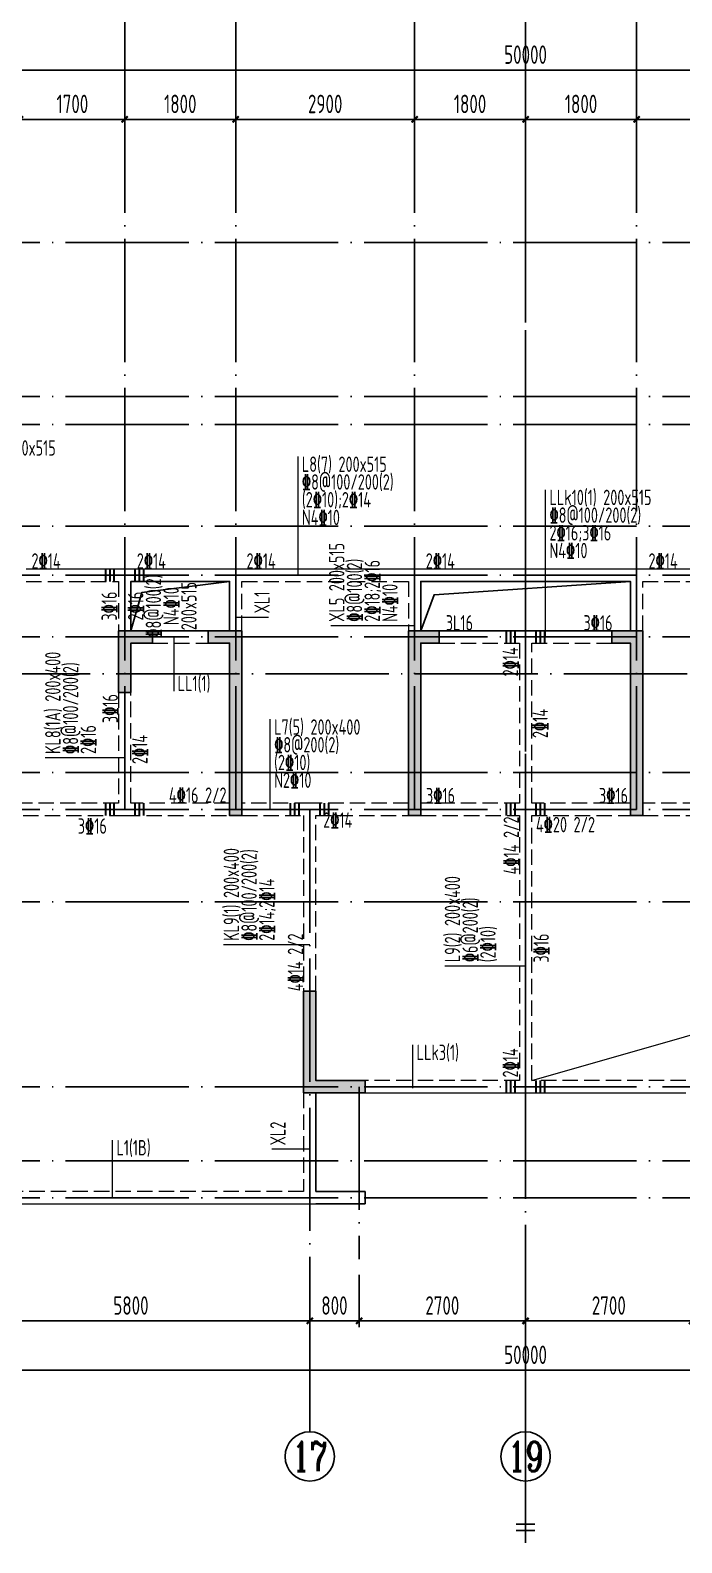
# Model space of a CAD drawing. Extents: x -1712635 to -854203, y -534641 to -21985.
# Drawn here: x -1114917 to -1104351, y -167270 to -142724 of the extents above; entities that cross this region are included whole.
import ezdxf
from ezdxf.enums import TextEntityAlignment as Align

# ---------------------------------------------------------------- set-up
doc = ezdxf.new("R2010")
doc.units = 0
doc.header["$LTSCALE"] = 1000
for name, pattern in [('CENTER', [8, 5, -1, 1, -1]), ('DASH', [0.35, 0.25, -0.1]), ('DOTE', [2.42, 2, -0.2, 0.02, -0.2])]:
    doc.linetypes.add(name, pattern=pattern)
doc.layers.get('0').update_dxf_attribs({"linetype": 'CONTINUOUS'})
doc.layers.get('Defpoints').update_dxf_attribs({"linetype": 'CONTINUOUS'})
for name, color, linetype in [('A-AXIS', 1, 'CONTINUOUS'), ('A-DOTE', 10, 'DOTE'), ('AXIS_NUM', 7, 'CONTINUOUS'), ('BEAM_CON', 4, 'CONTINUOUS'), ('S-D洞口', 4, 'CONTINUOUS'), ('S-L主梁线', 4, 'DASH'), ('S-L梁编号', 6, 'CONTINUOUS'), ('S-L梁配筋', 7, 'CONTINUOUS'), ('S-Q墙填充', 252, 'CONTINUOUS'), ('S-Q墙实线', 6, 'CONTINUOUS'), ('S-Y一般标注', 3, 'CONTINUOUS'), ('THIN', 7, 'CONTINUOUS')]:
    doc.layers.add(name, color=color, linetype=linetype)
doc.layers.add('梁附加箍筋', color=1, linetype='CONTINUOUS', lineweight=35)
doc.styles.add('TSSD_Axis', font='complex.shx', dxfattribs={"width": 0.7, "bigfont": 'hztxt.shx'})
doc.styles.add('TSSD_DIMENSION', font='Tssdeng.shx', dxfattribs={"width": 0.7, "bigfont": 'tssdchn.shx'})
doc.styles.add('TSSD_REIN', font='tssdeng.shx', dxfattribs={"width": 0.7, "height": 300, "bigfont": 'tssdchn.shx'})
doc.dimstyles.new('TSSD_100_100', dxfattribs={"dimtxt": 300, "dimasz": 100, "dimexe": 100, "dimexo": 250, "dimgap": 100, "dimtad": 1, "dimdec": 0, "dimzin": 0, "dimdsep": 46, "dimtxsty": 'TSSD_DIMENSION', "dimblk": 'ARCHTICK', "dimcen": 0, "dimdle": 100, "dimclrt": 7, "dimadec": 0, "dimazin": 0, "dimtfac": 1, "dimtdec": 0, "dimtix": 1, "dimtmove": 2, "dimatfit": 3, "dimldrblk": 'ARCHTICK', "dimfxl": 0, "dimtolj": 1, "dimtzin": 0, "dimarcsym": 0})

# ---------------------------------------------------------------- blocks, each defined once
blk = doc.blocks.new('_ArchTick')
at = {"color": 0, "const_width": 0.35}
blk.add_lwpolyline([(-0.5, -0.5), (0.5, 0.5)], dxfattribs=at)
blk = doc.blocks.new('*D50')
at = {"layer": 'Defpoints', "color": 0}
for p in [(23100, 22100), (21400, 21100), (23100, 21100)]:
    blk.add_point(p, dxfattribs=at)
at = {"layer": 'S-Y一般标注', "color": 0, "lineweight": -2}
for p, q in [((21300, 22100), (23200, 22100)), ((21400, 21350), (21400, 22200)), ((23100, 21350), (23100, 22200))]:
    blk.add_line(p, q, dxfattribs=at)
at = {"layer": 'S-Y一般标注', "color": 0, "lineweight": -2, "xscale": 100, "yscale": 100, "zscale": 100, "rotation": 180}
blk.add_blockref('_ArchTick', (21400, 22100), dxfattribs=at)
at = {"layer": 'S-Y一般标注', "color": 0, "lineweight": -2, "xscale": 100, "yscale": 100, "zscale": 100}
blk.add_blockref('_ArchTick', (23100, 22100), dxfattribs=at)
at = {"layer": 'S-Y一般标注', "color": 7, "insert": (22250, 22350), "char_height": 300, "attachment_point": 5, "style": 'TSSD_DIMENSION'}
blk.add_mtext('\\A1;1700', dxfattribs=at)
blk = doc.blocks.new('*D51')
at = {"layer": 'Defpoints', "color": 0}
for p in [(24900, 22100), (23100, 21100), (24900, 21100)]:
    blk.add_point(p, dxfattribs=at)
at = {"layer": 'S-Y一般标注', "color": 0, "lineweight": -2}
for p, q in [((23000, 22100), (25000, 22100)), ((23100, 21350), (23100, 22200)), ((24900, 21350), (24900, 22200))]:
    blk.add_line(p, q, dxfattribs=at)
at = {"layer": 'S-Y一般标注', "color": 0, "lineweight": -2, "xscale": 100, "yscale": 100, "zscale": 100, "rotation": 180}
blk.add_blockref('_ArchTick', (23100, 22100), dxfattribs=at)
at = {"layer": 'S-Y一般标注', "color": 0, "lineweight": -2, "xscale": 100, "yscale": 100, "zscale": 100}
blk.add_blockref('_ArchTick', (24900, 22100), dxfattribs=at)
at = {"layer": 'S-Y一般标注', "color": 7, "insert": (24000, 22350), "char_height": 300, "attachment_point": 5, "style": 'TSSD_DIMENSION'}
blk.add_mtext('\\A1;1800', dxfattribs=at)
blk = doc.blocks.new('*D52')
at = {"layer": 'Defpoints', "color": 0}
for p in [(27800, 22100), (24900, 21100), (27800, 21100)]:
    blk.add_point(p, dxfattribs=at)
at = {"layer": 'S-Y一般标注', "color": 0, "lineweight": -2}
for p, q in [((24800, 22100), (27900, 22100)), ((24900, 21350), (24900, 22200)), ((27800, 21350), (27800, 22200))]:
    blk.add_line(p, q, dxfattribs=at)
at = {"layer": 'S-Y一般标注', "color": 0, "lineweight": -2, "xscale": 100, "yscale": 100, "zscale": 100, "rotation": 180}
blk.add_blockref('_ArchTick', (24900, 22100), dxfattribs=at)
at = {"layer": 'S-Y一般标注', "color": 0, "lineweight": -2, "xscale": 100, "yscale": 100, "zscale": 100}
blk.add_blockref('_ArchTick', (27800, 22100), dxfattribs=at)
at = {"layer": 'S-Y一般标注', "color": 7, "insert": (26350, 22350), "char_height": 300, "attachment_point": 5, "style": 'TSSD_DIMENSION'}
blk.add_mtext('\\A1;2900', dxfattribs=at)
blk = doc.blocks.new('*D53')
at = {"layer": 'Defpoints', "color": 0}
for p in [(29600, 22100), (27800, 21100), (29600, 21100)]:
    blk.add_point(p, dxfattribs=at)
at = {"layer": 'S-Y一般标注', "color": 0, "lineweight": -2}
for p, q in [((27700, 22100), (29700, 22100)), ((27800, 21350), (27800, 22200)), ((29600, 21350), (29600, 22200))]:
    blk.add_line(p, q, dxfattribs=at)
at = {"layer": 'S-Y一般标注', "color": 0, "lineweight": -2, "xscale": 100, "yscale": 100, "zscale": 100, "rotation": 180}
blk.add_blockref('_ArchTick', (27800, 22100), dxfattribs=at)
at = {"layer": 'S-Y一般标注', "color": 0, "lineweight": -2, "xscale": 100, "yscale": 100, "zscale": 100}
blk.add_blockref('_ArchTick', (29600, 22100), dxfattribs=at)
at = {"layer": 'S-Y一般标注', "color": 7, "insert": (28700, 22350), "char_height": 300, "attachment_point": 5, "style": 'TSSD_DIMENSION'}
blk.add_mtext('\\A1;1800', dxfattribs=at)
blk = doc.blocks.new('*D54')
at = {"layer": 'Defpoints', "color": 0}
for p in [(31400, 22100), (29600, 21100), (31400, 21100)]:
    blk.add_point(p, dxfattribs=at)
at = {"layer": 'S-Y一般标注', "color": 0, "lineweight": -2}
for p, q in [((29500, 22100), (31500, 22100)), ((29600, 21350), (29600, 22200)), ((31400, 21350), (31400, 22200))]:
    blk.add_line(p, q, dxfattribs=at)
at = {"layer": 'S-Y一般标注', "color": 0, "lineweight": -2, "xscale": 100, "yscale": 100, "zscale": 100, "rotation": 180}
blk.add_blockref('_ArchTick', (29600, 22100), dxfattribs=at)
at = {"layer": 'S-Y一般标注', "color": 0, "lineweight": -2, "xscale": 100, "yscale": 100, "zscale": 100}
blk.add_blockref('_ArchTick', (31400, 22100), dxfattribs=at)
at = {"layer": 'S-Y一般标注', "color": 7, "insert": (30500, 22350), "char_height": 300, "attachment_point": 5, "style": 'TSSD_DIMENSION'}
blk.add_mtext('\\A1;1800', dxfattribs=at)
blk = doc.blocks.new('*D55')
at = {"layer": 'Defpoints', "color": 0}
for p in [(34300, 22100), (31400, 21100), (34300, 21100)]:
    blk.add_point(p, dxfattribs=at)
at = {"layer": 'S-Y一般标注', "color": 0, "lineweight": -2}
for p, q in [((31300, 22100), (34400, 22100)), ((31400, 21350), (31400, 22200)), ((34300, 21350), (34300, 22200))]:
    blk.add_line(p, q, dxfattribs=at)
at = {"layer": 'S-Y一般标注', "color": 0, "lineweight": -2, "xscale": 100, "yscale": 100, "zscale": 100, "rotation": 180}
blk.add_blockref('_ArchTick', (31400, 22100), dxfattribs=at)
at = {"layer": 'S-Y一般标注', "color": 0, "lineweight": -2, "xscale": 100, "yscale": 100, "zscale": 100}
blk.add_blockref('_ArchTick', (34300, 22100), dxfattribs=at)
at = {"layer": 'S-Y一般标注', "color": 7, "insert": (32850, 22350), "char_height": 300, "attachment_point": 5, "style": 'TSSD_DIMENSION'}
blk.add_mtext('\\A1;2900', dxfattribs=at)
blk = doc.blocks.new('*D65')
at = {"layer": 'Defpoints', "color": 0}
for p in [(54600, 22900), (4600, 21100), (54600, 21100)]:
    blk.add_point(p, dxfattribs=at)
at = {"layer": 'S-Y一般标注', "color": 0, "lineweight": -2}
for p, q in [((4500, 22900), (54700, 22900)), ((4600, 21350), (4600, 23000)), ((54600, 21350), (54600, 23000))]:
    blk.add_line(p, q, dxfattribs=at)
at = {"layer": 'S-Y一般标注', "color": 0, "lineweight": -2, "xscale": 100, "yscale": 100, "zscale": 100, "rotation": 180}
blk.add_blockref('_ArchTick', (4600, 22900), dxfattribs=at)
at = {"layer": 'S-Y一般标注', "color": 0, "lineweight": -2, "xscale": 100, "yscale": 100, "zscale": 100}
blk.add_blockref('_ArchTick', (54600, 22900), dxfattribs=at)
at = {"layer": 'S-Y一般标注', "color": 7, "insert": (29600, 23150), "char_height": 300, "attachment_point": 5, "style": 'TSSD_DIMENSION'}
blk.add_mtext('\\A1;50000', dxfattribs=at)
blk = doc.blocks.new('*D85')
at = {"layer": 'Defpoints', "color": 0}
for p in [(20300, 3600), (26100, 3600), (26100, 2600)]:
    blk.add_point(p, dxfattribs=at)
at = {"layer": 'S-Y一般标注', "color": 0, "lineweight": -2}
for p, q in [((20300, 3350), (20300, 2500)), ((26100, 3350), (26100, 2500)), ((20200, 2600), (26200, 2600))]:
    blk.add_line(p, q, dxfattribs=at)
at = {"layer": 'S-Y一般标注', "color": 0, "lineweight": -2, "xscale": 100, "yscale": 100, "zscale": 100, "rotation": 180}
blk.add_blockref('_ArchTick', (20300, 2600), dxfattribs=at)
at = {"layer": 'S-Y一般标注', "color": 0, "lineweight": -2, "xscale": 100, "yscale": 100, "zscale": 100}
blk.add_blockref('_ArchTick', (26100, 2600), dxfattribs=at)
at = {"layer": 'S-Y一般标注', "color": 7, "insert": (23200, 2850), "char_height": 300, "attachment_point": 5, "style": 'TSSD_DIMENSION'}
blk.add_mtext('\\A1;5800', dxfattribs=at)
blk = doc.blocks.new('ts_axno')
at = {"color": 0, "linetype": 'ByBlock', "lineweight": -2}
blk.add_circle((0, 0), 0.5, dxfattribs=at)
at = {"color": 0, "linetype": 'ByBlock', "lineweight": -2, "style": 'TSSD_Axis', "width": 0.7}
blk.add_attdef('A', text='', height=0.6, dxfattribs=at).set_placement((0, 0), align=Align.MIDDLE_CENTER)
blk = doc.blocks.new('*D86')
at = {"layer": 'Defpoints', "color": 0}
for p in [(26100, 3600), (26900, 3600), (26900, 2600)]:
    blk.add_point(p, dxfattribs=at)
at = {"layer": 'S-Y一般标注', "color": 0, "lineweight": -2}
for p, q in [((26100, 3350), (26100, 2500)), ((26900, 3350), (26900, 2500)), ((26000, 2600), (27000, 2600))]:
    blk.add_line(p, q, dxfattribs=at)
at = {"layer": 'S-Y一般标注', "color": 0, "lineweight": -2, "xscale": 100, "yscale": 100, "zscale": 100, "rotation": 180}
blk.add_blockref('_ArchTick', (26100, 2600), dxfattribs=at)
at = {"layer": 'S-Y一般标注', "color": 0, "lineweight": -2, "xscale": 100, "yscale": 100, "zscale": 100}
blk.add_blockref('_ArchTick', (26900, 2600), dxfattribs=at)
at = {"layer": 'S-Y一般标注', "color": 7, "insert": (26500, 2850), "char_height": 300, "attachment_point": 5, "style": 'TSSD_DIMENSION'}
blk.add_mtext('\\A1;800', dxfattribs=at)
blk = doc.blocks.new('*D87')
at = {"layer": 'Defpoints', "color": 0}
for p in [(26900, 3600), (29600, 3600), (29600, 2600)]:
    blk.add_point(p, dxfattribs=at)
at = {"layer": 'S-Y一般标注', "color": 0, "lineweight": -2}
for p, q in [((26900, 3350), (26900, 2500)), ((29600, 3350), (29600, 2500)), ((26800, 2600), (29700, 2600))]:
    blk.add_line(p, q, dxfattribs=at)
at = {"layer": 'S-Y一般标注', "color": 0, "lineweight": -2, "xscale": 100, "yscale": 100, "zscale": 100, "rotation": 180}
blk.add_blockref('_ArchTick', (26900, 2600), dxfattribs=at)
at = {"layer": 'S-Y一般标注', "color": 0, "lineweight": -2, "xscale": 100, "yscale": 100, "zscale": 100}
blk.add_blockref('_ArchTick', (29600, 2600), dxfattribs=at)
at = {"layer": 'S-Y一般标注', "color": 7, "insert": (28250, 2850), "char_height": 300, "attachment_point": 5, "style": 'TSSD_DIMENSION'}
blk.add_mtext('\\A1;2700', dxfattribs=at)
blk = doc.blocks.new('*D94')
at = {"layer": 'Defpoints', "color": 0}
for p in [(4600, 3600), (54600, 3600), (54600, 1800)]:
    blk.add_point(p, dxfattribs=at)
at = {"layer": 'S-Y一般标注', "color": 0, "lineweight": -2}
for p, q in [((4600, 3350), (4600, 1700)), ((54600, 3350), (54600, 1700)), ((4500, 1800), (54700, 1800))]:
    blk.add_line(p, q, dxfattribs=at)
at = {"layer": 'S-Y一般标注', "color": 0, "lineweight": -2, "xscale": 100, "yscale": 100, "zscale": 100, "rotation": 180}
blk.add_blockref('_ArchTick', (4600, 1800), dxfattribs=at)
at = {"layer": 'S-Y一般标注', "color": 0, "lineweight": -2, "xscale": 100, "yscale": 100, "zscale": 100}
blk.add_blockref('_ArchTick', (54600, 1800), dxfattribs=at)
at = {"layer": 'S-Y一般标注', "color": 7, "insert": (29600, 2050), "char_height": 300, "attachment_point": 5, "style": 'TSSD_DIMENSION'}
blk.add_mtext('\\A1;50000', dxfattribs=at)
blk = doc.blocks.new('*D97')
at = {"layer": 'Defpoints', "color": 0}
for p in [(29600, 3600), (32300, 3600), (32300, 2600)]:
    blk.add_point(p, dxfattribs=at)
at = {"layer": 'S-Y一般标注', "color": 0, "lineweight": -2}
for p, q in [((29600, 3350), (29600, 2500)), ((32300, 3350), (32300, 2500)), ((29500, 2600), (32400, 2600))]:
    blk.add_line(p, q, dxfattribs=at)
at = {"layer": 'S-Y一般标注', "color": 0, "lineweight": -2, "xscale": 100, "yscale": 100, "zscale": 100, "rotation": 180}
blk.add_blockref('_ArchTick', (29600, 2600), dxfattribs=at)
at = {"layer": 'S-Y一般标注', "color": 0, "lineweight": -2, "xscale": 100, "yscale": 100, "zscale": 100}
blk.add_blockref('_ArchTick', (32300, 2600), dxfattribs=at)
at = {"layer": 'S-Y一般标注', "color": 7, "insert": (30950, 2850), "char_height": 300, "attachment_point": 5, "style": 'TSSD_DIMENSION'}
blk.add_mtext('\\A1;2700', dxfattribs=at)
blk = doc.blocks.new('20210807.15313138')
at = {"layer": 'S-Q墙填充'}
h = blk.add_hatch(color=252, dxfattribs=at)
h.dxf.hatch_style = 1
h.paths.add_polyline_path([(79416, 66140), (79416, 65140), (79616, 65140), (79616, 65940), (79966, 65940), (79966, 66140)])
h = blk.add_hatch(color=252, dxfattribs=at)
h.dxf.hatch_style = 1
h.paths.add_polyline_path([(81416, 66140), (80866, 66140), (80866, 65940), (81216, 65940), (81216, 63140), (81416, 63140)])
h = blk.add_hatch(color=252, dxfattribs=at)
h.dxf.hatch_style = 1
h.paths.add_polyline_path([(84116, 66140), (84116, 63140), (84316, 63140), (84316, 65940), (84616, 65940), (84616, 66140)])
h = blk.add_hatch(color=252, dxfattribs=at)
h.dxf.hatch_style = 1
h.paths.add_polyline_path([(87916, 66140), (87416, 66140), (87416, 65940), (87716, 65940), (87716, 63140), (87916, 63140)])
h = blk.add_hatch(color=252, dxfattribs=at)
h.dxf.hatch_style = 1
h.paths.add_polyline_path([(82416, 58640), (83316, 58640), (83416, 58640), (83416, 58840), (83316, 58840), (82616, 58840), (82616, 60290), (82416, 60290)])
at = {"layer": 'BEAM_CON'}
for p, q in [((82616, 57040), (82616, 58640)), ((82616, 57040), (83416, 57040)), ((83416, 57040), (83416, 56840)), ((82616, 56840), (83416, 56840))]:
    blk.add_line(p, q, dxfattribs=at)
at = {"layer": 'S-D洞口', "color": 5}
for points in [[(79616, 66140), (81216, 66140), (81216, 66940), (79616, 66940), (79616, 66140), (79793, 66762), (81216, 66940)], [(84316, 66140), (87716, 66140), (87716, 66940), (84316, 66940), (84316, 66140), (84532, 66724), (87716, 66940)]]:
    blk.add_lwpolyline(points, dxfattribs=at)
at = {"layer": 'S-L主梁线', "linetype": 'ByBlock', "lineweight": 18}
for p, q in [((79516, 67140), (77916, 67140)), ((81316, 67140), (79516, 67140)), ((84216, 67140), (81316, 67140)), ((87816, 67140), (84216, 67140)), ((90716, 67140), (87816, 67140)), ((79616, 66940), (81216, 66940)), ((79616, 66140), (79616, 66940)), ((81216, 66940), (81216, 66140)), ((84316, 66940), (87716, 66940)), ((84316, 66140), (84316, 66940)), ((87716, 66940), (87716, 66140)), ((80866, 66140), (79966, 66140)), ((86016, 66140), (84616, 66140)), ((87416, 66140), (86016, 66140)), ((83416, 58640), (86016, 58640)), ((86016, 58640), (88616, 58640)), ((76616, 56840), (82616, 56840))]:
    blk.add_line(p, q, dxfattribs=at)
at = {"layer": 'S-L主梁线', "linetype": 'DASH', "lineweight": 18}
for p, q in [((77916, 66940), (79416, 66940)), ((79416, 66940), (79416, 66140)), ((81416, 66940), (84116, 66940)), ((81416, 66140), (81416, 66940)), ((84116, 66940), (84116, 66140)), ((87916, 66940), (90616, 66940)), ((87916, 66140), (87916, 66940)), ((79966, 65940), (80866, 65940)), ((84616, 65940), (85916, 65940)), ((85916, 65940), (85916, 63340)), ((86116, 65940), (87416, 65940)), ((86116, 63340), (86116, 65940)), ((79416, 65140), (79416, 63340)), ((79616, 63340), (79616, 65140)), ((79416, 63340), (76816, 63340)), ((81216, 63340), (79616, 63340)), ((82516, 63340), (81416, 63340)), ((84116, 63340), (82516, 63340)), ((85916, 63340), (84316, 63340)), ((87716, 63340), (86116, 63340)), ((89516, 63340), (87916, 63340)), ((76816, 63140), (79516, 63140)), ((79516, 63140), (81216, 63140)), ((81416, 63140), (82416, 63140)), ((82416, 63140), (82416, 60290)), ((82616, 63140), (84116, 63140)), ((82616, 60290), (82616, 63140)), ((84316, 63140), (85916, 63140)), ((85916, 63140), (85916, 58840)), ((86116, 58840), (86116, 63140)), ((86116, 63140), (87716, 63140)), ((87916, 63140), (89416, 63140)), ((85916, 58840), (83416, 58840)), ((88616, 58840), (86116, 58840)), ((82416, 58640), (82416, 57040)), ((82416, 57040), (76816, 57040))]:
    blk.add_line(p, q, dxfattribs=at)
at = {"layer": 'S-Q墙实线'}
for points in [[(79416, 66140), (79416, 65140), (79616, 65140), (79616, 65940), (79966, 65940), (79966, 66140)], [(81416, 66140), (80866, 66140), (80866, 65940), (81216, 65940), (81216, 63140), (81416, 63140)], [(84116, 66140), (84116, 63140), (84316, 63140), (84316, 65940), (84616, 65940), (84616, 66140)], [(87916, 66140), (87416, 66140), (87416, 65940), (87716, 65940), (87716, 63140), (87916, 63140)], [(82416, 58640), (83316, 58640), (83416, 58640), (83416, 58840), (83316, 58840), (82616, 58840), (82616, 60290), (82416, 60290)]]:
    blk.add_lwpolyline(points, close=True, dxfattribs=at)
blk = doc.blocks.new('20210726.16350016')
at = {"layer": 'A-AXIS'}
for p, q in [((23100, 21100), (23100, 23900)), ((24900, 21100), (24900, 23900)), ((27800, 21100), (27800, 23900)), ((29600, 21100), (29600, 23900)), ((31400, 21100), (31400, 23900)), ((26100, 3600), (26100, 800)), ((29600, 3600), (29600, 800))]:
    blk.add_line(p, q, dxfattribs=at)
at = {"layer": 'A-DOTE'}
for p, q in [((23100, 10900), (23100, 21100)), ((24900, 10900), (24900, 21100)), ((27800, 10900), (27800, 21100)), ((29600, 21100), (29600, 3600)), ((31400, 10900), (31400, 21100)), ((55600, 20100), (3600, 20100)), ((55600, 17600), (3600, 17600)), ((55600, 17150), (3600, 17150)), ((55600, 15500), (3600, 15500)), ((55600, 14700), (3600, 14700)), ((55600, 13700), (3600, 13700)), ((3600, 13100.3), (55600, 13100.3)), ((55600, 11500), (3600, 11500)), ((55600, 10900), (3600, 10900)), ((26100, 10900), (26100, 3600)), ((55600, 9400), (3600, 9400)), ((55600, 6400), (3600, 6400)), ((26900, 6400), (26900, 3600)), ((55600, 5200), (3600, 5200)), ((55600, 4600), (3600, 4600))]:
    blk.add_line(p, q, dxfattribs=at)
at = {"layer": 'A-AXIS'}
ref = blk.add_blockref('ts_axno', (26100, 400), dxfattribs=dict(at, xscale=-800, yscale=800, zscale=800, rotation=180))
ref.add_attrib('10', '17', dxfattribs={"layer": 'AXIS_NUM', "height": 480, "style": 'TSSD_Axis', "width": 0.7}).set_placement((26100, 400), align=Align.MIDDLE_CENTER)
ref = blk.add_blockref('ts_axno', (29600, 400), dxfattribs=dict(at, xscale=-800, yscale=800, zscale=800, rotation=180))
ref.add_attrib('13', '19', dxfattribs={"layer": 'AXIS_NUM', "height": 480, "style": 'TSSD_Axis', "width": 0.7}).set_placement((29600, 400), align=Align.MIDDLE_CENTER)
at = {"layer": 'S-Y一般标注'}
for base, p1, p2, picture, middle in [((54600, 22900), (4600, 21100), (54600, 21100), '*D65', (29600, 23150)), ((23100, 22100), (21400, 21100), (23100, 21100), '*D50', (22250, 22350)), ((24900, 22100), (23100, 21100), (24900, 21100), '*D51', (24000, 22350)), ((27800, 22100), (24900, 21100), (27800, 21100), '*D52', (26350, 22350)), ((29600, 22100), (27800, 21100), (29600, 21100), '*D53', (28700, 22350)), ((31400, 22100), (29600, 21100), (31400, 21100), '*D54', (30500, 22350)), ((34300, 22100), (31400, 21100), (34300, 21100), '*D55', (32850, 22350)), ((54600, 1800), (4600, 3600), (54600, 3600), '*D94', (29600, 2050)), ((26100, 2600), (20300, 3600), (26100, 3600), '*D85', (23200, 2850)), ((26900, 2600), (26100, 3600), (26900, 3600), '*D86', (26500, 2850)), ((29600, 2600), (26900, 3600), (29600, 3600), '*D87', (28250, 2850)), ((32300, 2600), (29600, 3600), (32300, 3600), '*D97', (30950, 2850))]:
    dim = blk.add_linear_dim(base=base, p1=p1, p2=p2, dimstyle='TSSD_100_100', dxfattribs=at)
    dim.commit()
    dim.dimension.update_dxf_attribs({"geometry": picture, "text_midpoint": middle})

msp = doc.modelspace()

# ---------------------------------------------------------------- linework, layer by layer
at = {"layer": 'S-L梁编号', "lineweight": 18}
for p, q in [((-1110573.98, -151569.53), (-1110573.98, -149641.83)), ((-1106558.78, -152569.53), (-1106558.78, -150179.97)), ((-1111583.48, -152249.43), (-1111052.71, -152249.43)), ((-1108683.49, -152387.65), (-1110042.51, -152387.65)), ((-1112588.67, -152569.53), (-1112588.67, -153449.51)), ((-1111024.25, -155369.53), (-1111024.25, -153906.55)), ((-1113383.48, -154531.64), (-1114675.63, -154531.64)), ((-1110383.49, -157564.36), (-1111780.46, -157564.36)), ((-1106883.49, -157911.62), (-1108194.38, -157911.62)), ((-1108713.18, -159894.45), (-1108713.18, -159186.91)), ((-1113581.44, -161669.36), (-1113581.44, -160733.89)), ((-1110383.49, -160883.24), (-1110996.67, -160883.24))]:
    msp.add_line(p, q, dxfattribs=at)
msp.add_lwpolyline([(-1106783.49, -159769.53), (-1081983.47, -152669.53)], dxfattribs=at)
at = {"layer": 'THIN', "linetype": 'CENTER'}
msp.add_line((-1106883.47, -140466.74), (-1106883.47, -167269.67), dxfattribs=at)
at = {"layer": 'THIN'}
for p, q in [((-1106733.47, -166969.67), (-1107033.47, -166969.67)), ((-1106733.47, -167069.67), (-1107033.47, -167069.67))]:
    msp.add_line(p, q, dxfattribs=at)
at = {"layer": '梁附加箍筋', "lineweight": 35}
for p, q in [((-1113693.48, -151669.53), (-1113693.48, -151469.53)), ((-1113623.48, -151669.53), (-1113623.48, -151469.53)), ((-1113553.48, -151669.53), (-1113553.48, -151469.53)), ((-1113213.48, -151669.53), (-1113213.48, -151469.53)), ((-1113143.48, -151669.53), (-1113143.48, -151469.53)), ((-1113073.48, -151669.53), (-1113073.48, -151469.53)), ((-1107193.48, -152669.53), (-1107193.48, -152469.53)), ((-1107123.48, -152669.53), (-1107123.48, -152469.53)), ((-1107053.48, -152669.53), (-1107053.48, -152469.53)), ((-1106713.48, -152669.53), (-1106713.48, -152469.53)), ((-1106643.48, -152669.53), (-1106643.48, -152469.53)), ((-1106573.48, -152669.53), (-1106573.48, -152469.53)), ((-1113693.48, -155469.53), (-1113693.48, -155269.53)), ((-1113623.48, -155469.53), (-1113623.48, -155269.53)), ((-1113553.48, -155469.53), (-1113553.48, -155269.53)), ((-1113213.48, -155469.53), (-1113213.48, -155269.53)), ((-1113143.48, -155469.53), (-1113143.48, -155269.53)), ((-1113073.48, -155469.53), (-1113073.48, -155269.53)), ((-1110693.49, -155469.53), (-1110693.49, -155269.53)), ((-1110623.49, -155469.53), (-1110623.49, -155269.53)), ((-1110553.49, -155469.53), (-1110553.49, -155269.53)), ((-1110213.49, -155469.53), (-1110213.49, -155269.53)), ((-1110143.49, -155469.53), (-1110143.49, -155269.53)), ((-1110073.49, -155469.53), (-1110073.49, -155269.53)), ((-1107193.49, -155469.53), (-1107193.49, -155269.53)), ((-1107123.49, -155469.53), (-1107123.49, -155269.53)), ((-1107053.49, -155469.53), (-1107053.49, -155269.53)), ((-1106713.49, -155469.53), (-1106713.49, -155269.53)), ((-1106643.49, -155469.53), (-1106643.49, -155269.53)), ((-1106573.49, -155469.53), (-1106573.49, -155269.53)), ((-1107193.49, -159969.53), (-1107193.49, -159769.53)), ((-1107123.49, -159969.53), (-1107123.49, -159769.53)), ((-1107053.49, -159969.53), (-1107053.49, -159769.53)), ((-1106713.49, -159969.53), (-1106713.49, -159769.53)), ((-1106643.49, -159969.53), (-1106643.49, -159769.53)), ((-1106573.49, -159969.53), (-1106573.49, -159769.53))]:
    msp.add_line(p, q, dxfattribs=at)

# ---------------------------------------------------------------- block references
at = {"layer": 'A-DOTE'}
msp.add_blockref('20210726.16350016', (-1136483.47, -166269.57), dxfattribs=at)
at = {"layer": 'S-Q墙填充'}
msp.add_blockref('20210807.15313138', (-1192899.12, -218609.07), dxfattribs=at)

# ---------------------------------------------------------------- texts
at = {"layer": 'S-L梁编号', "color": 6, "style": 'TSSD_REIN', "width": 0.7}
for s, p in [('LL3(1) 200x515', (-1115958.62, -149627.75)), ('L8(7) 200x515', (-1110511.48, -149891.83)), ('LLk10(1) 200x515', (-1106496.28, -150429.97)), ('LL1(1)', (-1112526.17, -153449.51)), ('L7(5) 200x400', (-1110961.75, -154156.55)), ('LLk3(1)', (-1108650.68, -159436.91)), ('L1(1B)', (-1113518.94, -160983.89))]:
    msp.add_text(s, height=250, dxfattribs=at).set_placement(p)
for s, p in [('XL5 200x515', (-1109821.35, -152325.15)), ('XL1', (-1111033.48, -152186.93)), ('KL8(1A) 200x400', (-1114425.63, -154469.14)), ('KL9(1) 200x400', (-1111530.46, -157501.86)), ('L9(2) 200x400', (-1107944.38, -157849.12)), ('XL2', (-1110775.52, -160820.74))]:
    msp.add_text(s, height=250, rotation=90, dxfattribs=at).set_placement(p)
at = {"layer": 'S-L梁配筋', "color": 7, "style": 'TSSD_REIN', "width": 0.7}
for s, p in [('%%1328@100/200(2)', (-1110511.48, -150179.33)), ('(2%%13210);2%%13214', (-1110511.48, -150466.83)), ('%%1328@100/200(2)', (-1106496.28, -150717.47)), ('N4%%13210', (-1110511.48, -150754.33)), ('2%%13216;3%%13216', (-1106496.28, -151004.97)), ('N4%%13210', (-1106496.28, -151292.47)), ('%%1328@200(2)', (-1110961.75, -154444.05)), ('(2%%13210)', (-1110961.75, -154731.55)), ('N2%%13210', (-1110961.75, -155019.05)), ('3%%13216', (-1114145.99, -155763.13))]:
    msp.add_text(s, height=250, dxfattribs=at).set_placement(p)
for s, p in [('2%%13214', (-1114423.22, -151461.05)), ('2%%13214', (-1112716.62, -151461.05)), ('2%%13214', (-1110935.74, -151461.05)), ('2%%13214', (-1108029.99, -151461.05)), ('2%%13214', (-1104416.22, -151461.05)), ('3L16', (-1107735.48, -152465.89)), ('3%%13216', (-1105472.97, -152465.89)), ('4%%13216 2/2', (-1111733.48, -155261.9)), ('3%%13216', (-1108026.99, -155269.31)), ('3%%13216', (-1105221.53, -155269.31))]:
    msp.add_text(s, height=250, dxfattribs=at).set_placement(p, align=Align.RIGHT)
for s, p in [('%%1328@100(2)', (-1109533.85, -152325.15)), ('2%%13218;2%%13216', (-1109246.35, -152325.15)), ('N4%%13210', (-1108958.85, -152325.15)), ('2%%13214', (-1107004.64, -153210.81)), ('%%1328@100/200(2)', (-1114138.13, -154469.14)), ('2%%13216', (-1113850.63, -154469.14)), ('%%1328@100/200(2)', (-1111242.96, -157501.86)), ('2%%13214;2%%13214', (-1110955.46, -157501.86)), ('%%1326@200(2)', (-1107656.88, -157849.12)), ('(2%%13210)', (-1107369.38, -157849.12)), ('4%%13214 2/2', (-1110490.15, -158319.86)), ('2%%13214', (-1107004.64, -159719.53))]:
    msp.add_text(s, height=250, rotation=90, dxfattribs=at).set_placement(p)
for s, p in [('%%1328@100(2)', (-1112719.12, -152069.53)), ('2%%13216', (-1113006.62, -152069.53)), ('N4%%13210', (-1112431.62, -152069.53)), ('200x515', (-1112144.12, -152069.53))]:
    msp.add_text(s, height=250, rotation=90, dxfattribs=at).set_placement(p, align=Align.BOTTOM_CENTER)
for s, p in [('3%%13216', (-1113510.87, -152069.53)), ('3%%13216', (-1113494.57, -153732.53)), ('2%%13214', (-1106521.28, -153974.01)), ('2%%13214', (-1113015.22, -154395.86)), ('3%%13216', (-1106505.42, -157619.53))]:
    msp.add_text(s, height=250, rotation=90, dxfattribs=at).set_placement(p, align=Align.CENTER)
msp.add_text('2%%13214', height=250, dxfattribs=at).set_placement((-1109930.22, -155741.84), align=Align.BOTTOM_CENTER)
at = {"layer": 'S-L梁配筋', "color": 1, "style": 'TSSD_REIN', "width": 0.7}
msp.add_text('4%%13214 2/2', height=250, rotation=90, dxfattribs=at).set_placement((-1106991.13, -155484.13), align=Align.RIGHT)
msp.add_text('4%%13220 2/2', height=250, dxfattribs=at).set_placement((-1106235.89, -155740.06), align=Align.CENTER)

doc.saveas('drawing.dxf')
